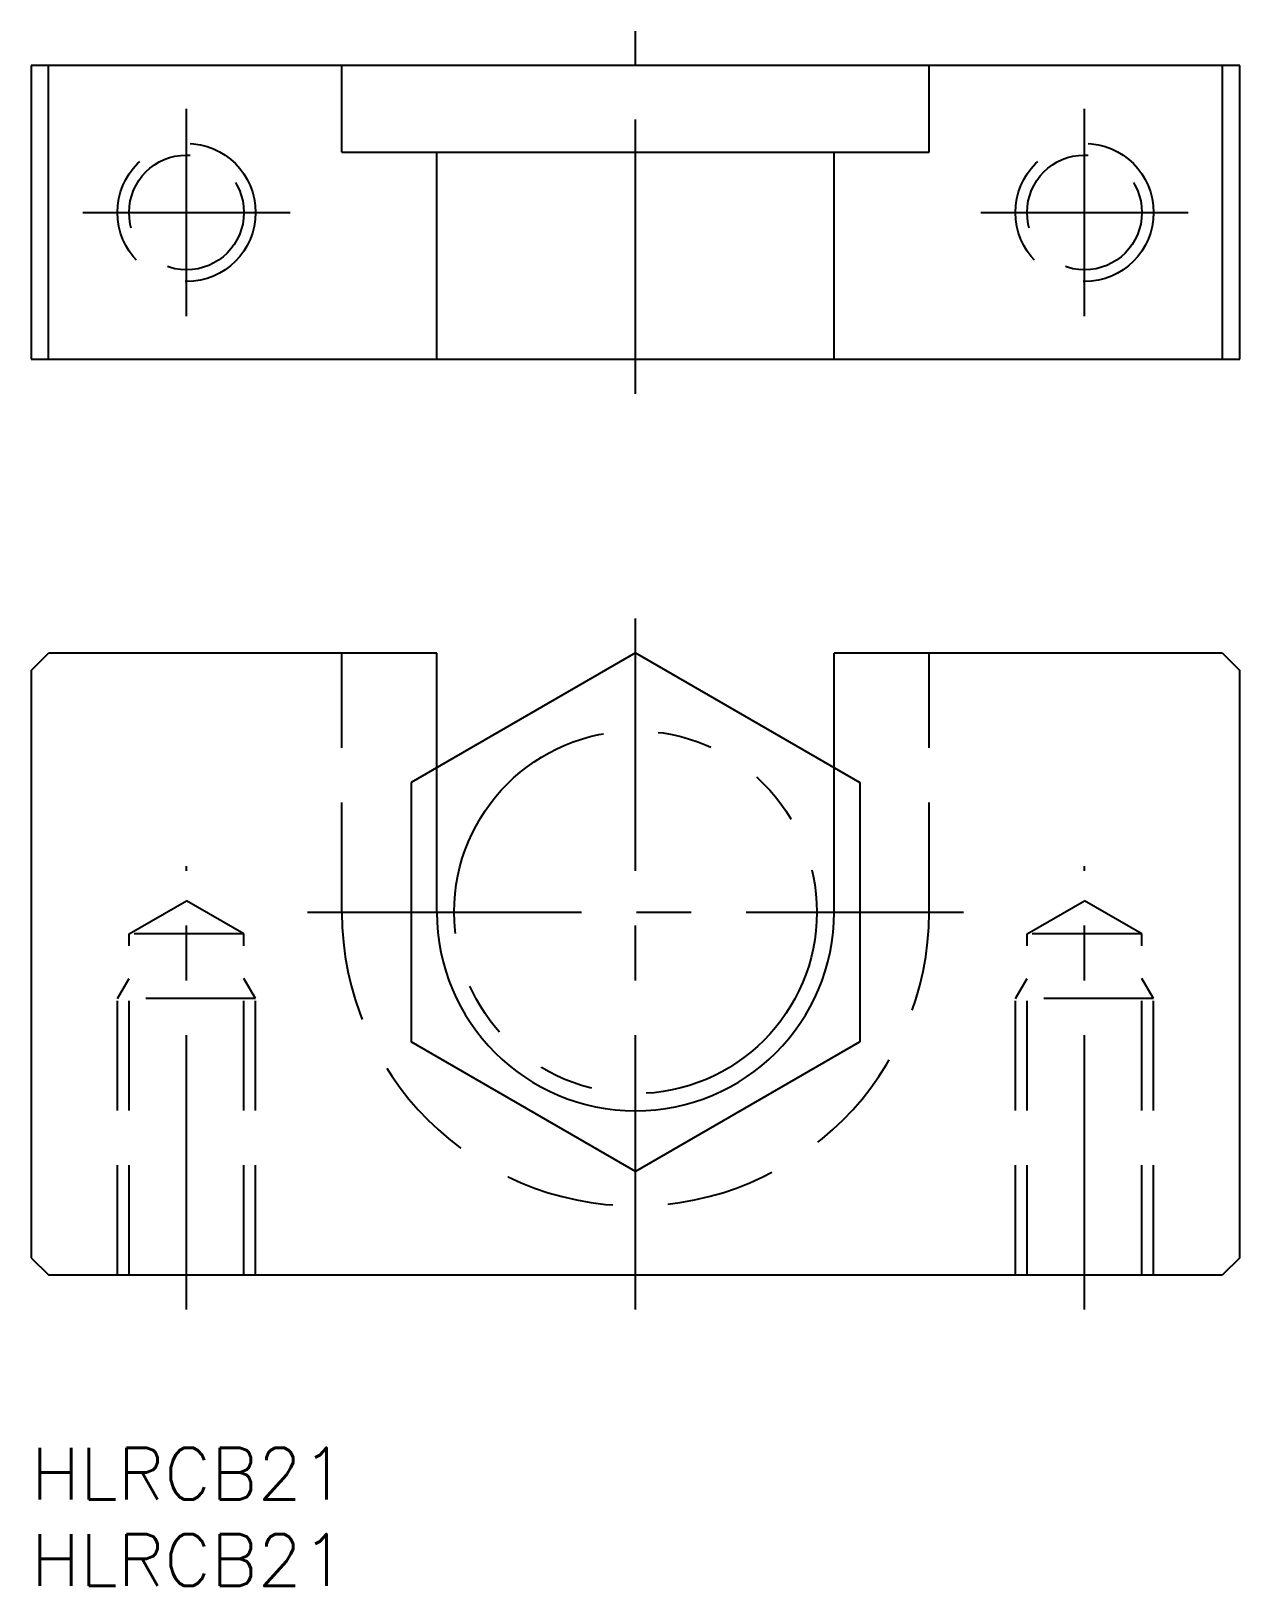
# Model space of a CAD drawing. Extents: x 0 to 70, y -8 to 82.
import ezdxf

# ---------------------------------------------------------------- set-up
doc = ezdxf.new("R2010")
doc.units = 0
doc.header["$LTSCALE"] = 0.5
for name, pattern in [('CENTER', [50.8, 31.75, -6.35, 6.35, -6.35]), ('DASHED', [19.05, 12.7, -6.35]), ('PHANTOM', [63.5, 31.75, -6.35, 6.35, -6.35, 6.35, -6.35])]:
    doc.linetypes.add(name, pattern=pattern)
for name, color, linetype in [('MSM_CENTER', 1, 'CENTER'), ('MSM_CONTINUOUS', 7, 'CONTINUOUS'), ('MSM_DASHED', 4, 'DASHED'), ('MSM_IMAGINARY', 6, 'PHANTOM'), ('MSM_PART_NUMBER', 7, 'CONTINUOUS')]:
    doc.layers.add(name, color=color, linetype=linetype)
doc.styles.get("Standard").update_dxf_attribs({"font": 'txt.shx', "height": 3, "bigfont": 'bigfont.shx'})

# ---------------------------------------------------------------- blocks, each defined once
blk = doc.blocks.new('*U2')
at = {"layer": 'MSM_PART_NUMBER'}
blk.add_text('HLRCB21', height=3, dxfattribs=at).set_placement((0, -3))
blk = doc.blocks.new('*U3')
at = {"layer": 'MSM_PART_NUMBER'}
blk.add_text('HLRCB21', height=3, dxfattribs=at).set_placement((0, -8))

msp = doc.modelspace()

# ---------------------------------------------------------------- linework, layer by layer
at = {"layer": 'MSM_CENTER'}
for p, q in [((35, 61.013), (35, 82.013)), ((9, 65.513), (9, 77.513)), ((61, 65.513), (61, 77.513)), ((3, 71.513), (15, 71.513)), ((55, 71.513), (67, 71.513)), ((35, 8), (35, 48.011)), ((9, 8), (9, 33.669)), ((61, 8), (61, 33.669)), ((16, 31), (54, 31))]:
    msp.add_line(p, q, dxfattribs=at)
at = {"layer": 'MSM_CONTINUOUS'}
for p, q in [((70, 80.013), (0, 80.013)), ((0, 80.013), (0, 63.013)), ((1, 63.013), (1, 80.013)), ((18, 75.013), (18, 80.013)), ((52, 75.013), (52, 80.013)), ((69, 63.013), (69, 80.013)), ((70, 63.013), (70, 80.013)), ((18, 75.013), (52, 75.013)), ((23.5, 63.013), (23.5, 75.013)), ((46.5, 63.013), (46.5, 75.013)), ((0, 63.013), (70, 63.013)), ((0, 45), (1, 46)), ((23.5, 46), (1, 46)), ((23.5, 31), (23.5, 46)), ((69, 46), (46.5, 46)), ((46.5, 31), (46.5, 46)), ((69, 46), (70, 45)), ((0, 45), (0, 11)), ((70, 11), (70, 45)), ((0, 11), (1, 10)), ((70, 11), (69, 10)), ((1, 10), (69, 10))]:
    msp.add_line(p, q, dxfattribs=at)
msp.add_arc((35, 31), 11.5, 180, 0, dxfattribs=at)
at = {"layer": 'MSM_DASHED'}
for p, q in [((18, 31), (18, 46)), ((52, 31), (52, 46)), ((5.676, 29.75), (9, 31.669)), ((12.323, 29.75), (9, 31.669)), ((57.676, 29.75), (61, 31.669)), ((64.323, 29.75), (61, 31.669)), ((12.323, 29.75), (5.676, 29.75)), ((5.676, 10), (5.676, 29.75)), ((12.323, 10), (12.323, 29.75)), ((64.323, 29.75), (57.676, 29.75)), ((57.676, 10), (57.676, 29.75)), ((64.323, 10), (64.323, 29.75)), ((5, 26), (5.676, 27.172)), ((13, 26), (12.323, 27.172)), ((57, 26), (57.676, 27.172)), ((65, 26), (64.323, 27.172)), ((13, 26), (5, 26)), ((5, 10), (5, 26)), ((13, 10), (13, 26)), ((65, 26), (57, 26)), ((57, 10), (57, 26)), ((65, 10), (65, 26))]:
    msp.add_line(p, q, dxfattribs=at)
for centre, radius in [((9, 71.513), 4), ((9, 71.513), 3.324), ((61, 71.513), 4), ((61, 71.513), 3.324)]:
    msp.add_circle(centre, radius, dxfattribs=at)
msp.add_arc((35, 31), 17, 180, 0, dxfattribs=at)
at = {"layer": 'MSM_IMAGINARY'}
for p, q in [((35, 46.011), (22, 38.506)), ((35, 46.011), (48, 38.506)), ((22, 38.506), (22, 23.494)), ((48, 38.506), (48, 23.494)), ((35, 15.989), (22, 23.494)), ((48, 23.494), (35, 15.989))]:
    msp.add_line(p, q, dxfattribs=at)
msp.add_circle((35, 31), 10.5, dxfattribs=at)

# ---------------------------------------------------------------- block references
at = {"layer": 'MSM_CONTINUOUS'}
for name in ['*U2', '*U3']:
    msp.add_blockref(name, (0, 0), dxfattribs=at)

doc.saveas('drawing.dxf')
